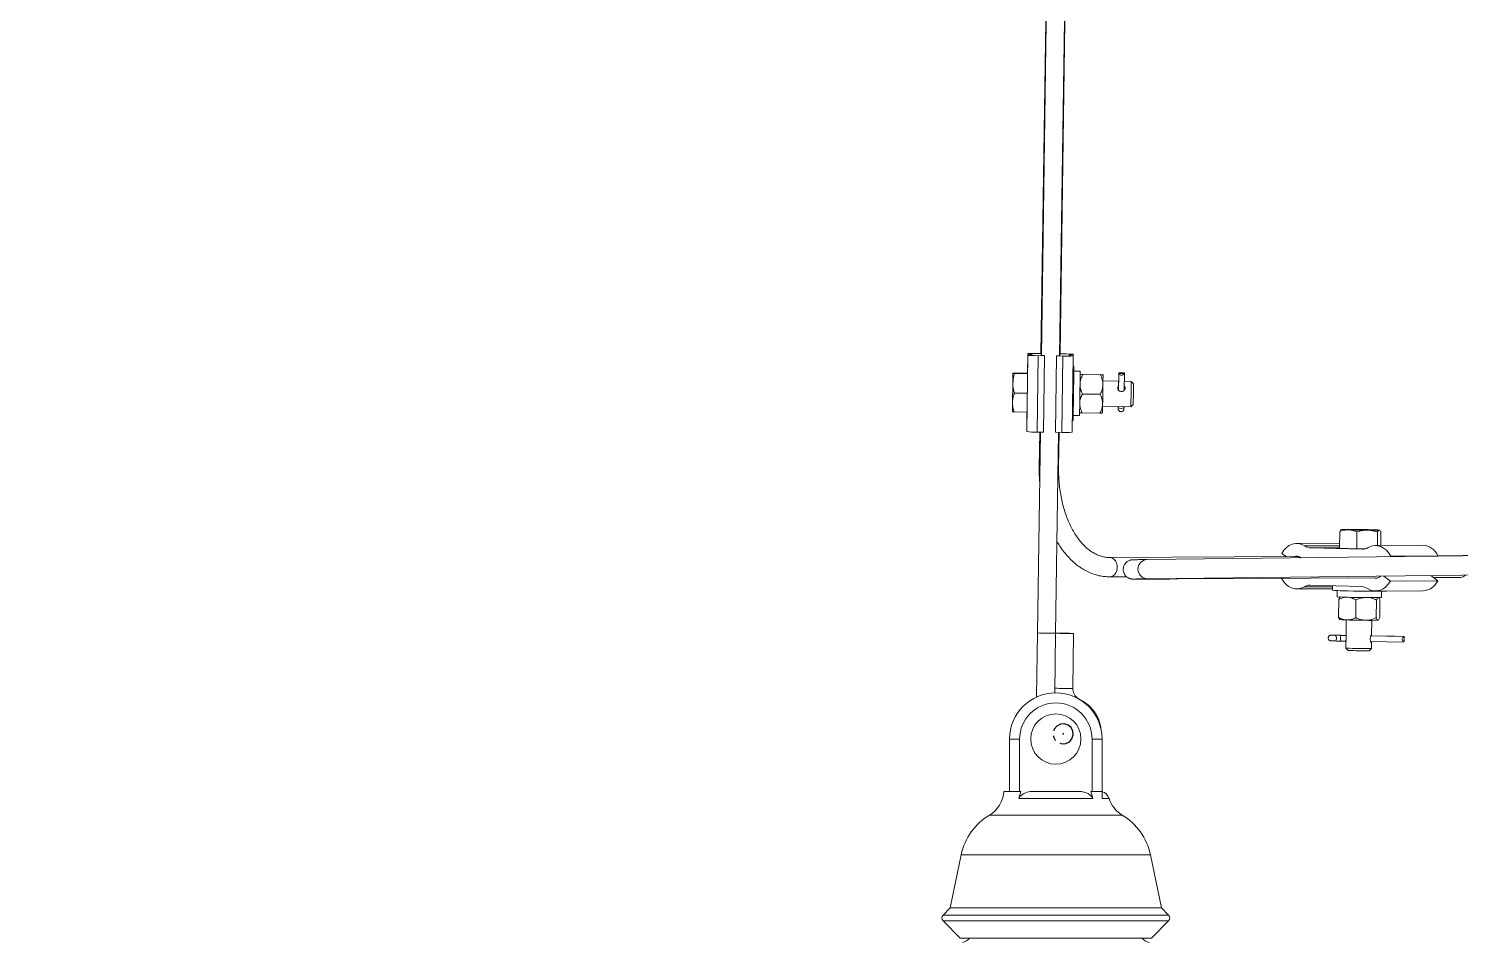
# Model space of a CAD drawing. Header units: millimetres. Extents: x 1587714 to 3094800, y -694377 to -413614.
# Drawn here: x 2304201 to 2304913, y -551192 to -550737 of the extents above; entities that cross this region are included whole.
import ezdxf

# ---------------------------------------------------------------- set-up
doc = ezdxf.new("R2010")
doc.units = ezdxf.units.MM
doc.linetypes.add('CENTERX2', pattern=[20.32, 12.7, -2.54, 2.54, -2.54])

# ---------------------------------------------------------------- blocks, each defined once
blk = doc.blocks.new('poste ALINEACIÓN vista 1')
at = {"color": 7, "linetype": 'Continuous', "lineweight": 15}
for p, q in [((-511.9054, 8357.4942), (-519.29, 7846.4745)), ((-511.5941, 8357.498), (-518.9902, 7845.682)), ((-509.9911, 7845.5523), (-502.595, 8357.3684)), ((-509.691, 7846.3353), (-502.3064, 8357.3569)), ((-525.789, 7845.8146), (-526.338, 7807.8231)), ((-525.789, 7846.5899), (-525.9295, 7836.8663)), ((-523.7892, 7845.9204), (-523.7892, 7846.4259)), ((-521.1986, 7807.6018), (-520.6496, 7845.5933)), ((-520.6496, 7846.6624), (-519.2881, 7846.6061)), ((-517.4899, 7845.6324), (-520.6496, 7845.5933)), ((-518.0389, 7807.6409), (-517.4899, 7845.6324)), ((-512.0395, 7807.5541), (-511.4905, 7845.5456)), ((-508.3308, 7845.415), (-511.4905, 7845.5456)), ((-509.689, 7846.4679), (-508.3308, 7846.485)), ((-508.8798, 7807.4235), (-508.3308, 7845.415)), ((-505.1912, 7846.157), (-505.1912, 7845.6515)), ((-503.7404, 7807.496), (-503.1914, 7845.4875)), ((-502.8581, 7840.3596), (-503.2653, 7840.3662)), ((-503.2025, 7845.4961), (-503.1914, 7846.2638)), ((-525.9223, 7836.5878), (-532.3209, 7836.6803)), ((-525.9183, 7836.8663), (-532.3193, 7836.9588)), ((-499.7188, 7837.8628), (-502.8917, 7837.9086)), ((-499.7379, 7836.3551), (-499.7394, 7836.3532)), ((-489.6333, 7836.0633), (-498.4715, 7836.1911)), ((-480.6017, 7832.8999), (-488.4069, 7833.0134)), ((-488.3848, 7836.1911), (-488.3626, 7836.1844)), ((-488.3626, 7836.1872), (-488.3651, 7836.1911)), ((-480.5633, 7835.4872), (-480.6672, 7828.4949)), ((-480.5407, 7836.9912), (-480.667, 7828.4949)), ((-480.3098, 7837.0579), (-477.9146, 7837.0236)), ((-477.9505, 7836.7594), (-480.2809, 7836.7938)), ((-477.8118, 7828.451), (-477.6855, 7836.9502)), ((-474.3405, 7832.8093), (-477.7463, 7832.8589)), ((-473.1941, 7831.6296), (-474.3405, 7832.8093)), ((-526.0619, 7826.928), (-532.4593, 7827.0205)), ((-489.7716, 7826.4035), (-498.6099, 7826.5313)), ((-488.5904, 7820.3143), (-474.5239, 7820.1112)), ((-480.7899, 7819.9071), (-480.7856, 7820.2018)), ((-477.9431, 7819.8661), (-477.9388, 7820.1607)), ((-474.5239, 7820.1112), (-473.3439, 7821.2575)), ((-526.1975, 7817.5458), (-532.5961, 7817.6383)), ((-526.2087, 7817.5458), (-526.338, 7808.5984)), ((-503.6552, 7813.3935), (-503.2478, 7813.3878)), ((-503.2106, 7815.8387), (-500.0376, 7815.7929)), ((-500.0146, 7817.3026), (-500.0133, 7817.3007)), ((-489.9085, 7817.0222), (-498.7468, 7817.149)), ((-488.6406, 7817.1366), (-488.6378, 7817.1395)), ((-526.3269, 7808.5908), (-526.338, 7808.5984)), ((-518.0389, 7807.6409), (-521.1986, 7807.6018)), ((-519.5402, 7807.6218), (-520.9835, 7707.7473)), ((-519.8515, 7807.618), (-520.1009, 7790.3584)), ((-508.8798, 7807.4235), (-512.0395, 7807.5541)), ((-511.9844, 7707.6167), (-510.5411, 7807.4921)), ((-510.5019, 7790.2192), (-510.2525, 7807.4807)), ((-370.7938, 7749.8664), (-370.6725, 7758.2587)), ((-369.9228, 7759.1647), (-370.0016, 7759.1208)), ((-362.2314, 7749.6356), (-362.1101, 7758.0279)), ((-351.9496, 7751.2015), (-351.8522, 7757.9421)), ((-350.9922, 7758.8643), (-350.7295, 7758.6745)), ((-350.7241, 7758.7956), (-350.8817, 7758.8891)), ((-350.2561, 7751.2101), (-350.1567, 7758.0861)), ((-196.6291, 7747.3725), (-466.4971, 7744.2425)), ((-399.4061, 7747.301), (-397.3497, 7745.7169)), ((-370.7578, 7752.3555), (-392.1209, 7752.2439)), ((-359.5369, 7749.3771), (-385.0876, 7750.059)), ((-362.2314, 7749.6356), (-370.7938, 7749.8664)), ((-357.8577, 7749.5984), (-362.2314, 7749.6356)), ((-329.3371, 7751.3188), (-352.8898, 7751.1967)), ((-392.0871, 7745.7446), (-485.0583, 7745.2611)), ((-484.964, 7745.2601), (-485.0583, 7745.2611)), ((-390.9884, 7745.7503), (-392.0871, 7745.7446)), ((-391.9928, 7745.7427), (-392.0871, 7745.7446)), ((-390.2871, 7745.3974), (-389.8562, 7745.1314)), ((-345.6112, 7745.6445), (-345.3092, 7745.8571)), ((-345.3092, 7745.8571), (-321.7564, 7745.9792)), ((-321.8399, 7745.9201), (-321.7564, 7745.9792)), ((-313.258, 7746.1537), (-321.821, 7746.1089)), ((-485.0084, 7735.6614), (-476.6693, 7735.7043)), ((-466.3858, 7734.6429), (-196.5177, 7737.7738)), ((-451.9755, 7734.5809), (-351.7075, 7735.1025)), ((-345.4871, 7733.5395), (-348.6912, 7736.0085)), ((-345.4871, 7733.5395), (-321.9344, 7733.6615)), ((-321.9344, 7733.6615), (-325.3313, 7736.2794)), ((-323.9908, 7735.2465), (-310.6592, 7735.3152)), ((-392.0034, 7729.6447), (-374.3143, 7729.7362)), ((-385.3563, 7731.4633), (-359.8056, 7730.7814)), ((-374.2936, 7731.1686), (-374.3255, 7728.9656)), ((-371.9205, 7725.7556), (-371.8763, 7728.8102)), ((-352.7724, 7728.5966), (-329.2197, 7728.7186)), ((-349.8502, 7725.437), (-349.8061, 7728.4917)), ((-347.3535, 7728.5765), (-347.3528, 7728.6252)), ((-371.2893, 7715.577), (-371.1616, 7724.4138)), ((-370.5093, 7725.6526), (-370.541, 7725.6259)), ((-362.7269, 7715.3462), (-362.5992, 7724.183)), ((-352.469, 7715.2594), (-352.3413, 7724.0962)), ((-351.1794, 7725.2988), (-351.2637, 7725.3741)), ((-350.7735, 7715.4034), (-350.6458, 7724.2402)), ((-370.7557, 7714.5184), (-370.5722, 7714.3553)), ((-367.4007, 7714.2018), (-367.5096, 7706.6668)), ((-354.8111, 7706.4694), (-354.702, 7714.0187)), ((-351.5273, 7714.0797), (-351.3941, 7714.1913)), ((-350.7735, 7715.4034), (-351.1869, 7714.4717)), ((-520.9835, 7707.7473), (-521.4436, 7675.9032)), ((-512.4125, 7677.9927), (-511.9844, 7707.6167)), ((-503.3801, 7680.1823), (-502.9856, 7707.4879)), ((-370.0689, 7706.5591), (-370.0615, 7706.5638)), ((-367.5043, 7706.52), (-370.0615, 7706.5638)), ((-367.5045, 7706.5276), (-369.99, 7706.5696)), ((-339.1965, 7706.0431), (-355.1781, 7706.3121)), ((-343.0681, 7706.1156), (-355.1753, 7706.3197)), ((-338.5827, 7703.4291), (-338.549, 7705.7599)), ((-370.1039, 7703.7085), (-370.11, 7703.7123)), ((-370.1039, 7703.7085), (-367.5463, 7703.6656)), ((-367.5552, 7703.5064), (-367.6024, 7700.2457)), ((-367.6016, 7700.2438), (-366.4553, 7699.0641)), ((-356.0843, 7698.9144), (-354.9044, 7700.0607)), ((-355.2311, 7703.4577), (-339.2303, 7703.1878)), ((-354.9037, 7700.0626), (-354.8564, 7703.329)), ((-534.85, 7628.9996), (-534.85, 7654.9996)), ((-529.85, 7654.9996), (-534.85, 7654.9996)), ((-529.85, 7654.9996), (-529.85, 7628.9996)), ((-493.85, 7628.9996), (-493.85, 7654.9996)), ((-493.85, 7654.9996), (-488.85, 7654.9996)), ((-488.85, 7654.9996), (-488.85, 7628.9996)), ((-537.6358, 7628.9996), (-534.85, 7628.9996)), ((-529.85, 7628.9996), (-534.85, 7628.9996)), ((-530.2246, 7625.5091), (-529.256, 7628.9996)), ((-529.85, 7628.9996), (-529.256, 7628.9996)), ((-522.2512, 7628.9996), (-501.4488, 7628.9996)), ((-494.444, 7628.9996), (-493.4755, 7625.5091)), ((-494.444, 7628.9996), (-493.85, 7628.9996)), ((-488.85, 7628.9996), (-493.85, 7628.9996)), ((-493.4755, 7625.5091), (-530.2246, 7625.5091)), ((-558.8715, 7597.4959), (-564.35, 7571)), ((-459.35, 7571), (-464.8284, 7597.4959)), ((-564.35, 7571), (-567.9358, 7567.4142)), ((-564.35, 7571), (-459.35, 7571)), ((-455.7642, 7567.4142), (-459.35, 7571)), ((-567.9358, 7564.5856), (-559.35, 7555.9996)), ((-464.35, 7555.9996), (-455.7642, 7564.5856)), ((-559.35, 7555.9996), (-464.35, 7555.9996))]:
    blk.add_line(p, q, dxfattribs=at)
at = {"color": 8, "linetype": 'Continuous', "lineweight": 15}
for p, q in [((-524.6681, 7845.8737), (-524.6591, 7846.4974)), ((-523.7966, 7845.9147), (-523.7892, 7846.4259)), ((-518.9907, 7845.682), (-518.9897, 7845.7497)), ((-504.3302, 7845.5809), (-504.3212, 7846.2037)), ((-480.6628, 7828.4901), (-480.5367, 7836.9778)), ((-477.8161, 7828.4463), (-477.6899, 7836.9368)), ((-388.0505, 7751.0089), (-370.776, 7751.0985)), ((-385.0876, 7750.059), (-370.7899, 7750.1334)), ((-359.5369, 7749.3771), (-359.1951, 7749.379)), ((-388.3444, 7730.6737), (-374.2997, 7730.7462)), ((-370.0689, 7706.5591), (-367.5042, 7706.5152)), ((-355.18, 7706.3073), (-339.1479, 7706.0374)), ((-375.2422, 7703.7972), (-375.2059, 7703.7934)), ((-370.11, 7703.7123), (-367.546, 7703.6694)), ((-355.2324, 7703.4615), (-339.1891, 7703.1907)), ((-485.4008, 7625.5091), (-488.85, 7625.5091)), ((-544.8976, 7617.1635), (-478.8023, 7617.1635)), ((-558.8715, 7597.4959), (-464.8284, 7597.4959)), ((-567.9358, 7567.4142), (-455.7642, 7567.4142)), ((-567.9358, 7564.5856), (-455.7642, 7564.5856))]:
    blk.add_line(p, q, dxfattribs=at)
at = {"color": 7, "linetype": 'Continuous', "lineweight": 15, "flags": 128}
for points in [[(-524.6591, 7846.4974), (-525.3785, 7846.5375), (-525.7436, 7846.5737), (-525.7423, 7846.6052), (-525.3748, 7846.6309), (-524.653, 7846.65), (-523.6004, 7846.6624), (-522.2513, 7846.6662), (-520.6496, 7846.6624)], [(-520.6496, 7845.5933), (-522.2513, 7845.6353), (-523.6004, 7845.6792), (-524.653, 7845.7211), (-525.3748, 7845.7612), (-525.7423, 7845.7974), (-525.7436, 7845.8289), (-525.3785, 7845.8546), (-524.6591, 7845.8747)], [(-519.2893, 7846.5174), (-519.3486, 7846.5155), (-519.4788, 7846.5041), (-519.4613, 7846.4907), (-519.2967, 7846.4745), (-518.9897, 7846.4583)], [(-518.9897, 7845.7497), (-519.2967, 7845.7421), (-519.4613, 7845.7307), (-519.4788, 7845.7183), (-519.3486, 7845.703), (-519.0745, 7845.6858), (-518.6646, 7845.6687), (-518.1312, 7845.6506), (-517.4899, 7845.6324)], [(-511.4905, 7845.5456), (-510.8492, 7845.5447), (-510.3157, 7845.5476), (-509.9059, 7845.5533), (-509.6318, 7845.5628), (-509.5015, 7845.5733), (-509.519, 7845.5876), (-509.6836, 7845.6029), (-509.9906, 7845.62)], [(-509.9906, 7846.3277), (-509.6836, 7846.3362), (-509.519, 7846.3467), (-509.5015, 7846.3601), (-509.6318, 7846.3744), (-509.6904, 7846.3792)], [(-508.3308, 7846.485), (-506.7291, 7846.4421), (-505.3799, 7846.3992), (-504.3274, 7846.3563), (-503.6056, 7846.3162), (-503.238, 7846.28), (-503.2368, 7846.2485), (-503.6018, 7846.2228), (-504.3212, 7846.2037)], [(-504.3212, 7845.58), (-503.6018, 7845.5409), (-503.2368, 7845.5037), (-503.238, 7845.4722), (-503.6056, 7845.4465), (-504.3274, 7845.4274), (-505.3799, 7845.4159), (-506.7291, 7845.4112), (-508.3308, 7845.415)], [(-502.8581, 7840.3596), (-502.8581, 7840.3586), (-502.8607, 7840.1402), (-502.8686, 7839.5594), (-502.8815, 7838.6334), (-502.8991, 7837.386), (-502.9209, 7835.8525), (-502.9463, 7834.0739), (-502.9746, 7832.0988), (-503.005, 7829.9817), (-503.0368, 7827.7787), (-503.069, 7825.5519), (-503.1007, 7823.3613), (-503.1312, 7821.2661), (-503.1595, 7819.3234), (-503.1849, 7817.5868), (-503.2067, 7816.1048), (-503.2243, 7814.9155), (-503.2372, 7814.0525), (-503.2451, 7813.5394), (-503.2478, 7813.3878)], [(-533.1707, 7836.8319), (-533.1721, 7836.7194), (-533.1758, 7836.4447), (-533.1817, 7836.0146), (-533.1898, 7835.4357), (-533.2, 7834.7176), (-533.212, 7833.8727), (-533.2256, 7832.9152), (-533.2407, 7831.8623)], [(-533.2384, 7832.28), (-533.2235, 7833.2986), (-533.2101, 7834.2141), (-533.1984, 7835.0114), (-533.1885, 7835.677), (-533.1807, 7836.1996), (-533.1751, 7836.5697), (-533.1717, 7836.7823), (-533.1707, 7836.8319)], [(-499.7188, 7837.8628), (-499.7193, 7837.8152), (-499.724, 7837.4537), (-499.7338, 7836.748), (-499.7483, 7835.7209), (-499.767, 7834.4067), (-499.7892, 7832.8465), (-499.8143, 7831.0908), (-499.8416, 7829.1978), (-499.87, 7827.2284), (-499.8986, 7825.2457), (-499.9266, 7823.3136), (-499.9531, 7821.4959), (-499.9771, 7819.8508), (-499.9979, 7818.4317), (-500.0149, 7817.2845), (-500.0274, 7816.4462), (-500.0351, 7815.9436), (-500.0376, 7815.7929)], [(-488.4326, 7831.2148), (-488.4175, 7832.2686), (-488.4039, 7833.2251), (-488.3919, 7834.0701), (-488.3817, 7834.7882), (-488.3736, 7835.368), (-488.3676, 7835.7981), (-488.3639, 7836.0718), (-488.3626, 7836.1844)], [(-474.5239, 7820.1112), (-474.5229, 7820.1693), (-474.5169, 7820.5584), (-474.5061, 7821.2899), (-474.4909, 7822.3218), (-474.4724, 7823.594), (-474.4514, 7825.0331), (-474.4294, 7826.5551), (-474.4076, 7828.0715), (-474.3871, 7829.4944), (-474.3693, 7830.7418), (-474.3552, 7831.7393), (-474.3455, 7832.4298), (-474.3408, 7832.774), (-474.3405, 7832.8093)], [(-533.2407, 7831.8623), (-533.2569, 7830.7313), (-533.274, 7829.542), (-533.2917, 7828.3147), (-533.3097, 7827.0701), (-533.3277, 7825.8294), (-533.3452, 7824.6135), (-533.3622, 7823.4442), (-533.3783, 7822.3418)], [(-533.376, 7822.7595), (-533.3597, 7823.8906), (-533.3427, 7825.0798), (-533.325, 7826.3072), (-533.307, 7827.5517), (-533.289, 7828.7925), (-533.2714, 7830.0084), (-533.2545, 7831.1776), (-533.2384, 7832.28)], [(-488.5702, 7821.6943), (-488.5541, 7822.7977), (-488.5371, 7823.9669), (-488.5195, 7825.1818), (-488.5016, 7826.4226), (-488.4836, 7827.6671), (-488.4659, 7828.8945), (-488.4488, 7830.0847), (-488.4326, 7831.2148)], [(-473.3439, 7821.2575), (-473.3416, 7821.4015), (-473.3343, 7821.8879), (-473.3225, 7822.6851), (-473.3071, 7823.738), (-473.2891, 7824.9749), (-473.2697, 7826.3119), (-473.2503, 7827.6585), (-473.2322, 7828.9222), (-473.2165, 7830.017), (-473.2045, 7830.8676), (-473.1968, 7831.417), (-473.1941, 7831.6277), (-473.1941, 7831.6296)], [(-533.376, 7822.7595), (-533.391, 7821.7067), (-533.4047, 7820.7492), (-533.4167, 7819.9042), (-533.4268, 7819.1861), (-533.4349, 7818.6072), (-533.4409, 7818.1771), (-533.4446, 7817.9034), (-533.446, 7817.7899)], [(-533.3783, 7822.3418), (-533.3932, 7821.3233), (-533.4066, 7820.4077), (-533.4183, 7819.6105), (-533.4282, 7818.9448), (-533.436, 7818.4222), (-533.4416, 7818.0522), (-533.445, 7817.8405), (-533.446, 7817.7899)], [(-488.6378, 7817.1424), (-488.6368, 7817.1929), (-488.6335, 7817.4046), (-488.6279, 7817.7756), (-488.6201, 7818.2973), (-488.6102, 7818.9629), (-488.5985, 7819.7612), (-488.5851, 7820.6767), (-488.5702, 7821.6943)], [(-477.9573, 7818.9105), (-477.9557, 7819.0087), (-477.9508, 7819.3444), (-477.9431, 7819.8661)], [(-369.8124, 7759.1819), (-369.9236, 7759.1637), (-369.8718, 7759.1437), (-369.6581, 7759.1218), (-369.2859, 7759.0979), (-368.7617, 7759.0731), (-368.0946, 7759.0474), (-367.2958, 7759.0207), (-366.379, 7758.994)], [(-356.9688, 7758.8357), (-358.1578, 7758.8471), (-359.3851, 7758.8614), (-360.6298, 7758.8786), (-361.8707, 7758.8986), (-363.0864, 7758.9196), (-364.2562, 7758.9434), (-365.36, 7758.9682), (-366.379, 7758.994)], [(-363.8358, 7759.2105), (-362.6468, 7759.199), (-361.4195, 7759.1847), (-360.1748, 7759.1676), (-358.9339, 7759.1475), (-357.7182, 7759.1256), (-356.5484, 7759.1027), (-355.4446, 7759.0779), (-354.4256, 7759.0522)], [(-354.4256, 7759.0522), (-353.5088, 7759.0255), (-352.7101, 7758.9988), (-352.0429, 7758.973), (-351.5187, 7758.9482), (-351.1465, 7758.9244), (-350.9328, 7758.9024), (-350.881, 7758.8824), (-350.9922, 7758.8643)], [(-388.0505, 7751.0089), (-389.5368, 7751.768), (-391.1052, 7752.1752), (-392.7048, 7752.2162), (-394.2835, 7751.891), (-395.7899, 7751.2091), (-397.1749, 7750.1935), (-398.3935, 7748.8765), (-399.4061, 7747.301)], [(-345.3092, 7745.8571), (-346.2754, 7747.485), (-347.455, 7748.866), (-348.8097, 7749.9551), (-350.2952, 7750.7161), (-351.8632, 7751.1262), (-353.4628, 7751.17), (-355.0418, 7750.8467), (-356.5489, 7750.1677)], [(-390.223, 7745.1276), (-390.9792, 7745.5376), (-391.9928, 7745.7427)], [(-399.5841, 7734.9843), (-398.6178, 7733.3564), (-397.4382, 7731.9754), (-396.0835, 7730.8863), (-394.598, 7730.1244), (-393.0299, 7729.7152), (-391.4304, 7729.6714), (-389.8514, 7729.9937), (-388.3444, 7730.6737)], [(-356.8427, 7729.8316), (-355.3565, 7729.0725), (-353.788, 7728.6662), (-352.1884, 7728.6242), (-350.6097, 7728.9494), (-349.1033, 7729.6313), (-347.7183, 7730.647), (-346.4997, 7731.964), (-345.4871, 7733.5395)], [(-367.0264, 7714.1913), (-366.0074, 7714.1656), (-364.9036, 7714.1408), (-363.7338, 7714.1169), (-362.5181, 7714.096), (-361.2772, 7714.0759), (-360.0325, 7714.0588), (-358.8052, 7714.0445), (-357.6163, 7714.033)], [(-351.6396, 7714.0616), (-351.5284, 7714.0788), (-351.5273, 7714.0797)], [(-507.4536, 7707.4822), (-506.1872, 7707.467), (-505.026, 7707.4593), (-504.064, 7707.4584), (-503.3792, 7707.4651), (-503.027, 7707.4794), (-503.036, 7707.4994), (-503.4053, 7707.5232), (-504.1053, 7707.5499), (-505.079, 7707.5776), (-506.2477, 7707.6024), (-507.5166, 7707.6234), (-508.7829, 7707.6386), (-509.9442, 7707.6472), (-510.9062, 7707.6482), (-511.591, 7707.6405), (-511.9432, 7707.6272), (-511.9342, 7707.6072), (-511.5648, 7707.5824), (-510.8649, 7707.5557), (-509.8911, 7707.5289), (-508.7225, 7707.5032), (-507.4536, 7707.4822)]]:
    blk.add_lwpolyline(points, dxfattribs=at)
at = {"color": 8, "linetype": 'Continuous', "lineweight": 15, "flags": 128}
for points in [[(-520.1009, 7790.3584), (-519.986, 7790.3403), (-519.7901, 7790.327)], [(-510.791, 7790.1982), (-510.5887, 7790.2068), (-510.5019, 7790.2192)], [(-485.0071, 7735.6614), (-484.5892, 7735.6929), (-483.5965, 7736.019), (-482.7104, 7736.6751), (-481.9965, 7737.6117), (-481.5079, 7738.7589), (-481.2807, 7740.033), (-481.3318, 7741.3386), (-481.6575, 7742.5793), (-482.2336, 7743.6627), (-483.0173, 7744.5096), (-483.9505, 7745.0551), (-484.964, 7745.2601)], [(-312.3926, 7746.0297), (-312.7062, 7746.1051), (-313.258, 7746.1537)], [(-451.9736, 7734.5809), (-451.1996, 7734.6886), (-450.809, 7734.8241)], [(-375.2008, 7706.6478), (-375.2058, 7706.6449), (-375.0472, 7706.6325), (-374.6585, 7706.6191), (-374.1036, 7706.6067), (-373.4737, 7706.5972), (-372.8722, 7706.5915)], [(-369.99, 7706.5696), (-369.9916, 7706.5696), (-369.9989, 7706.5629)]]:
    blk.add_lwpolyline(points, dxfattribs=at)
at = {"color": 7, "linetype": 'CENTERX2', "flags": 128}
blk.add_lwpolyline([(-503.3975, 7658.9594), (-504.2975, 7660.6936), (-505.7927, 7661.9514), (-507.6555, 7662.5413), (-509.6023, 7662.3734), (-511.3368, 7661.4734), (-512.5949, 7659.9782), (-513.185, 7658.1155), (-513.0174, 7656.1689), (-512.1174, 7654.4347), (-510.6223, 7653.1769), (-508.7594, 7652.587), (-506.8126, 7652.7549), (-505.0781, 7653.6549), (-503.82, 7655.1501), (-503.2299, 7657.0128), (-503.3975, 7658.9594)], dxfattribs=at)
at = {"color": 7, "linetype": 'Continuous', "lineweight": 15}
blk.add_circle((-511.85, 7655), 12.5, dxfattribs=at)
for centre, radius, start, end in [((-524.6412, 7841.3893), 5.1082, 80.3984813, 90.2009527), ((-524.4876, 7850.9038), 5.032, 268.0465117, 277.9778271), ((-504.4909, 7841.2419), 4.9647, 88.0413293, 98.1082781), ((-504.3344, 7850.7459), 5.1659, 260.4534012, 270.1460329), ((-479.3412, 7821.6423), 2.2605, 230.1424968, 308.2069193), ((-521.4116, 7862.4563), 54.8549, 264.8474067, 270.2224526), ((-507.0955, 7863.155), 55.7601, 268.1662908, 273.4496454), ((-366.2188, 7632.7407), 126.4923, 88.920536, 91.6280072), ((-354.5858, 7885.3078), 126.4945, 268.9205603, 271.627983), ((-384.8894, 7755.7733), 5.7178, 236.4366596, 268.0137843), ((-359.4165, 7754.9642), 5.5883, 268.765908, 300.8742974), ((-329.7582, 7742.6701), 8.659, 22.4674979, 87.2125767), ((-392.0683, 7742.7498), 3.1911, 56.0685124, 110.4962285), ((-392.1115, 7742.5468), 3.1979, 53.8059844, 89.5628248), ((-352.8241, 7738.2298), 3.3195, 251.0010598, 317.5317852), ((-329.6513, 7737.1951), 8.4875, 272.9153818, 335.3968997), ((-310.7537, 7738.6573), 3.3435, 271.6196722, 319.9584924), ((-385.4748, 7725.8635), 5.6011, 88.7877142, 120.8183079), ((-369.3978, 7779.8918), 51.164, 264.4731715, 270.2225316), ((-357.0482, 7991.4692), 266.1295, 266.7964251, 271.5498586), ((-355.7282, 8095.7442), 367.2631, 267.897977, 271.3066345), ((-360.0006, 7725.0773), 5.7075, 56.4074142, 88.0423596), ((-366.6415, 7760.9179), 46.7281, 265.174643, 269.5280533), ((-355.2333, 7840.507), 126.4964, 268.9205644, 271.6279733), ((-516.7401, 7773.8575), 66.2462, 266.3273881, 270.2488028), ((-514.2885, 7773.3036), 65.7274, 268.1133673, 272.0089289), ((-374.4706, 7646.8713), 59.7842, 88.1075922, 90.6624645), ((-374.1706, 7705.1866), 1.913, 311.0879366, 47.2566472), ((-374.9423, 7406.4131), 300.1856, 89.0697697, 89.6048837), ((-366.8445, 7899.6049), 193.0647, 268.3224425, 269.0682798), ((-365.2778, 7705.0662), 5.0183, 162.6932798, 195.651304), ((-372.9067, 7758.1143), 54.3695, 267.5762977, 269.9929216), ((-374.5586, 7440.2953), 263.4546, 89.0324665, 89.6421869), ((-359.1575, 7845.4801), 145.4797, 266.6722094, 271.6755844), ((-359.4411, 7825.6562), 126.7863, 266.8286009, 271.5171522), ((-511.85, 7655), 23, 0, 180), ((-511.85, 7655), 18, 0, 180), ((-552.6, 7630.0352), 15, 300.89653, 356.0427695), ((-490.1677, 7624), 5, 17.5632746, 74.6109601), ((-471.1, 7630.0352), 15, 197.5632746, 239.10347), ((-529.493, 7591.4209), 30, 120.89653, 168.3175809), ((-494.207, 7591.4209), 30, 11.6824191, 59.10347), ((-566.5216, 7566), 2, 135, 225), ((-457.1784, 7566), 2, 315, 45), ((-559.4662, 7560.3054), 6.5003, 280.6572211, 318.5217135), ((-464.2338, 7560.3054), 6.5003, 221.4782865, 259.3427789)]:
    blk.add_arc(centre, radius, start, end, dxfattribs=at)
at = {"color": 8, "linetype": 'Continuous', "lineweight": 15}
for centre, radius, start, end in [((-466.189, 7739.4456), 4.8068, 93.67573, 267.653295), ((-372.5282, 7706.4878), 0.1389, 76.7393279, 132.2803867), ((-508.1144, 7747.1379), 66.9619, 266.3483553, 270.2277906), ((-505.6977, 7745.4037), 65.2625, 268.1116895, 272.035064)]:
    blk.add_arc(centre, radius, start, end, dxfattribs=at)
at = {"color": 7, "linetype": 'Continuous', "lineweight": 15}
for centre, major_axis, ratio, start_param, end_param in [((-480.3107, 7836.9877), (0.23, -0.0033), 0.3073183, 1.57117447, 3.33329992), ((-479.1122, 7837.0417), (1.4498, -0.0211), 0.3073183, 3.33329992, 3.77933843), ((-479.0943, 7838.2464), (0.0362, 2.47), 0.58697641, 2.20828638, 4.07514376), ((-479.1122, 7837.0417), (1.4498, -0.0211), 0.3073183, 5.64619581, 6.09223432), ((-477.9155, 7836.9531), (0.23, -0.0033), 0.3073183, 6.09223432, 7.85435978), ((-343.0763, 7705.8855), (0.307, 0.0021), 0.74900741, 1.36351663, 1.7915098), ((-336.9608, 7704.581), (2.6972, -0.0161), 0.53750649, 2.20361056, 4.07046794), ((-339.1961, 7705.8128), (0.2251, -0.0736), 0.96847107, 1.67225807, 1.87928913), ((-339.4515, 7704.623), (1.4189, -0.4643), 0.96847107, 1.22621956, 1.67225807), ((-339.4515, 7704.623), (1.4189, -0.4643), 0.96847107, 5.19650897, 5.64254749)]:
    blk.add_ellipse(centre, major_axis=major_axis, ratio=ratio, start_param=start_param, end_param=end_param, dxfattribs=at)
for points, knots in [([(-533.2407, 7831.8623), (-533.1202, 7833.1211), (-532.9639, 7834.7547), (-532.4409, 7836.321), (-532.3209, 7836.6803)], [0, 0, 0, 0, 0.770601844, 1, 1, 1, 1]), ([(-533.1707, 7836.8319), (-533.1697, 7836.8351), (-533.162, 7836.8592), (-532.9757, 7836.9043), (-532.5395, 7836.9405), (-532.3193, 7836.9588)], [0, 0, 0, 0, 0.07008999, 0.53078569, 1, 1, 1, 1]), ([(-532.3209, 7836.6803), (-532.5585, 7836.7064), (-533.0381, 7836.7591), (-533.1262, 7836.8075), (-533.1707, 7836.8319)], [0, 0, 0, 0, 0.49545756, 1, 1, 1, 1]), ([(-498.4715, 7836.1911), (-498.8159, 7835.4453), (-499.5172, 7833.9263), (-499.7955, 7832.2577), (-499.8102, 7831.4023), (-499.8106, 7831.3798)], [0, 0, 0, 0, 0.48426314, 0.98639169, 1, 1, 1, 1]), ([(-499.7406, 7836.3494), (-499.7393, 7836.3459), (-499.7306, 7836.3229), (-499.5222, 7836.2831), (-499.0146, 7836.2322), (-498.6058, 7836.2012), (-498.4715, 7836.1911)], [0, 0, 0, 0, 0.06653731, 0.4352823, 0.81455139, 1, 1, 1, 1]), ([(-488.3626, 7836.1844), (-488.364, 7836.1812), (-488.3729, 7836.1603), (-488.5817, 7836.125), (-489.0898, 7836.0885), (-489.4989, 7836.0695), (-489.6333, 7836.0633)], [0, 0, 0, 0, 0.06653349, 0.43528028, 0.81454933, 1, 1, 1, 1]), ([(-489.6333, 7836.0633), (-489.3105, 7835.3072), (-488.6533, 7833.7677), (-488.4222, 7832.0958), (-488.4323, 7831.2377), (-488.4326, 7831.2148)], [0, 0, 0, 0, 0.48433971, 0.98624624, 1, 1, 1, 1]), ([(-533.3783, 7822.3418), (-533.3757, 7822.4531), (-533.3558, 7823.2952), (-533.1466, 7824.8798), (-532.6898, 7826.3026), (-532.4593, 7827.0205)], [0, 0, 0, 0, 0.07013044, 0.530781, 1, 1, 1, 1]), ([(-532.4593, 7827.0205), (-532.7846, 7828.2259), (-533.2161, 7829.825), (-533.2358, 7831.4598), (-533.2407, 7831.8623)], [0, 0, 0, 0, 0.75377399, 1, 1, 1, 1]), ([(-498.6099, 7826.5313), (-498.9541, 7825.8064), (-499.655, 7824.3303), (-499.9333, 7822.7145), (-499.9478, 7821.8805), (-499.9482, 7821.8583)], [0, 0, 0, 0, 0.48433058, 0.98624005, 1, 1, 1, 1]), ([(-499.8106, 7831.3798), (-499.7719, 7830.703), (-499.6932, 7829.325), (-499.1468, 7827.7159), (-498.7309, 7826.7982), (-498.6099, 7826.5313)], [0, 0, 0, 0, 0.40628116, 0.82730901, 1, 1, 1, 1]), ([(-488.4326, 7831.2148), (-488.4906, 7830.5397), (-488.6089, 7829.1649), (-489.2011, 7827.5723), (-489.6431, 7826.6668), (-489.7716, 7826.4035)], [0, 0, 0, 0, 0.40618436, 0.82728359, 1, 1, 1, 1]), ([(-489.7716, 7826.4035), (-489.4487, 7825.6695), (-488.7909, 7824.1746), (-488.5605, 7822.5468), (-488.5699, 7821.7162), (-488.5702, 7821.6943)], [0, 0, 0, 0, 0.484336554, 0.986383793, 1, 1, 1, 1]), ([(-479.2489, 7827.7825), (-479.4542, 7827.806), (-479.8646, 7827.853), (-480.4106, 7828.1724), (-480.8351, 7828.6288), (-481.0848, 7829.1854), (-481.1195, 7829.7481), (-480.9721, 7830.2379), (-480.7426, 7830.472), (-480.6362, 7830.5806)], [0, 0, 0, 0, 0.14432338, 0.28848081, 0.43657881, 0.58764786, 0.73446862, 0.87681287, 1, 1, 1, 1]), ([(-477.781, 7830.5405), (-477.6711, 7830.4186), (-477.4377, 7830.1598), (-477.3177, 7829.6422), (-477.39, 7829.0857), (-477.6599, 7828.5586), (-478.0979, 7828.1205), (-478.6529, 7827.8293), (-479.0586, 7827.7975), (-479.2489, 7827.7825)], [0, 0, 0, 0, 0.13294071, 0.28230681, 0.42618662, 0.56848917, 0.71544329, 0.86646499, 1, 1, 1, 1]), ([(-532.5961, 7817.6383), (-532.8227, 7818.4035), (-533.2802, 7819.948), (-533.3454, 7821.539), (-533.3783, 7822.3418)], [0, 0, 0, 0, 0.49540495, 1, 1, 1, 1]), ([(-499.9482, 7821.8583), (-499.9095, 7821.201), (-499.8307, 7819.8628), (-499.2834, 7818.3007), (-498.8678, 7817.4087), (-498.7468, 7817.149)], [0, 0, 0, 0, 0.40627426, 0.8271537, 1, 1, 1, 1]), ([(-488.5702, 7821.6943), (-488.6281, 7821.0384), (-488.7459, 7819.7029), (-489.3382, 7818.157), (-489.7799, 7817.278), (-489.9085, 7817.0222)], [0, 0, 0, 0, 0.40631786, 0.82726042, 1, 1, 1, 1]), ([(-480.8127, 7820.2018), (-480.8141, 7820.105), (-480.8178, 7819.8496), (-480.8225, 7819.5164), (-480.8256, 7819.3091), (-480.8262, 7819.2391), (-480.8267, 7819.2291), (-480.8266, 7819.2175), (-480.8267, 7819.2107), (-480.8267, 7819.199), (-480.8257, 7819.1089), (-480.8103, 7818.956), (-480.7392, 7818.6758), (-480.5726, 7818.3481), (-480.2488, 7818.0159), (-479.8029, 7817.7885), (-479.2835, 7817.7275), (-478.805, 7817.8466), (-478.4431, 7818.0751), (-478.2053, 7818.3328), (-478.0594, 7818.5839), (-477.9838, 7818.7838), (-477.9619, 7818.8979), (-477.9547, 7818.9353)], [0, 0, 0, 0, 0.049741048, 0.13119815, 0.21275656, 0.253870879, 0.275216504, 0.278908339, 0.280935953, 0.282750814, 0.287126756, 0.325185692, 0.36127873, 0.431987625, 0.508140186, 0.591583436, 0.679678721, 0.766234434, 0.83502367, 0.892889619, 0.941400464, 0.980816053, 1, 1, 1, 1]), ([(-480.7921, 7820.0959), (-480.7929, 7820.0353), (-480.7965, 7819.786), (-480.8017, 7819.4206), (-480.8065, 7819.0805), (-480.8076, 7819.0123), (-480.8076, 7818.9938), (-480.8076, 7818.9934)], [0, 0, 0, 0, 0.09613425, 0.39560942, 0.69511688, 0.99479133, 1, 1, 1, 1]), ([(-480.7939, 7819.9242), (-480.7954, 7819.8188), (-480.7994, 7819.5452), (-480.8044, 7819.2008), (-480.8068, 7819.0389), (-480.8074, 7819.0038), (-480.8076, 7818.9972), (-480.8075, 7818.9988), (-480.8075, 7818.9992)], [0, 0, 0, 0, 0.20485598, 0.53188655, 0.86330315, 0.94652801, 0.98605093, 1, 1, 1, 1]), ([(-477.9524, 7818.9563), (-477.9524, 7818.9563), (-477.9524, 7818.9562), (-477.9523, 7818.9709), (-477.9521, 7818.9866), (-477.951, 7819.0635), (-477.9509, 7819.0707)], [0, 0, 0, 0, 0.00331043, 0.18251001, 0.92367091, 1, 1, 1, 1]), ([(-533.446, 7817.7899), (-533.445, 7817.7868), (-533.4374, 7817.7628), (-533.2519, 7817.7115), (-532.816, 7817.6628), (-532.5961, 7817.6383)], [0, 0, 0, 0, 0.07008971, 0.53078396, 1, 1, 1, 1]), ([(-500.0118, 7817.3007), (-500.0111, 7817.2997), (-500.0003, 7817.2846), (-499.795, 7817.2384), (-499.29, 7817.1905), (-498.8811, 7817.1593), (-498.7468, 7817.149)], [0, 0, 0, 0, 0.02558385, 0.41051381, 0.8064195, 1, 1, 1, 1]), ([(-488.6378, 7817.1424), (-488.6392, 7817.1392), (-488.6481, 7817.1183), (-488.8569, 7817.0826), (-489.3651, 7817.0476), (-489.7741, 7817.0285), (-489.9085, 7817.0222)], [0, 0, 0, 0, 0.06653378, 0.43528216, 0.81455244, 1, 1, 1, 1]), ([(-520.1009, 7790.3584), (-520.1045, 7789.6207), (-520.1148, 7787.4963), (-520.0574, 7785.1204), (-519.914, 7783.5061), (-519.8922, 7783.2612)], [0, 0, 0, 0, 0.310946976, 0.895459714, 1, 1, 1, 1]), ([(-485.0583, 7745.2611), (-485.382, 7745.266), (-486.4163, 7745.2818), (-488.152, 7745.5288), (-490.2551, 7746.129), (-492.3202, 7747.0418), (-494.3273, 7748.2473), (-496.2651, 7749.7315), (-498.1246, 7751.4864), (-499.8984, 7753.5003), (-501.5749, 7755.7666), (-503.1434, 7758.2715), (-504.5901, 7761.0023), (-505.9041, 7763.9402), (-507.0722, 7767.0677), (-508.0849, 7770.3628), (-508.9326, 7773.803), (-509.6072, 7777.3641), (-510.1032, 7781.0209), (-510.4129, 7784.7468), (-510.5202, 7787.8249), (-510.5062, 7789.6516), (-510.5019, 7790.2192)], [0, 0, 0, 0, 0.026169653, 0.083631655, 0.14067225, 0.196500818, 0.250936015, 0.304205318, 0.356655778, 0.408579979, 0.460215255, 0.5117101, 0.563172333, 0.614632888, 0.666149922, 0.717733657, 0.769387586, 0.821114137, 0.872900339, 0.924742293, 0.976616657, 1, 1, 1, 1]), ([(-369.9998, 7759.1161), (-370.0082, 7759.1133), (-370.2331, 7759.04), (-370.4569, 7758.642), (-370.6725, 7758.2587)], [0, 0, 0, 0, 0.03700997, 1, 1, 1, 1]), ([(-370.6725, 7758.2587), (-369.9738, 7758.4778), (-368.5635, 7758.9199), (-367.1116, 7758.9692), (-366.379, 7758.994)], [0, 0, 0, 0, 0.49545525, 1, 1, 1, 1]), ([(-366.379, 7758.994), (-366.2775, 7758.9904), (-365.5092, 7758.9632), (-364.0629, 7758.7364), (-362.765, 7758.2655), (-362.1101, 7758.0279)], [0, 0, 0, 0, 0.07008251, 0.53078853, 1, 1, 1, 1]), ([(-362.1101, 7758.0279), (-361.2737, 7758.2586), (-359.5855, 7758.7243), (-357.8463, 7758.7983), (-356.9688, 7758.8357)], [0, 0, 0, 0, 0.49546001, 1, 1, 1, 1]), ([(-356.9688, 7758.8357), (-356.8473, 7758.8337), (-355.9267, 7758.8185), (-354.1937, 7758.6166), (-352.6374, 7758.1683), (-351.8522, 7757.9421)], [0, 0, 0, 0, 0.07009114, 0.53081317, 1, 1, 1, 1]), ([(-351.8522, 7757.9421), (-351.6366, 7758.3026), (-351.3505, 7758.7809), (-351.063, 7758.8478), (-350.9922, 7758.8643)], [0, 0, 0, 0, 0.75369767, 1, 1, 1, 1]), ([(-350.4459, 7758.4695), (-350.4112, 7758.4499), (-350.3116, 7758.3938), (-350.2179, 7758.2075), (-350.1567, 7758.0861)], [0, 0, 0, 0, 0.34816277, 1, 1, 1, 1]), ([(-511.3235, 7753.353), (-510.8316, 7752.5227), (-509.73, 7750.6633), (-507.8241, 7748.0428), (-505.6535, 7745.4667), (-503.3398, 7743.1625), (-500.9032, 7741.1434), (-498.3614, 7739.4238), (-495.7337, 7738.0187), (-493.0423, 7736.9305), (-490.3072, 7736.1719), (-487.6237, 7735.7278), (-485.8528, 7735.6828), (-485.0084, 7735.6614)], [0, 0, 0, 0, 0.07716387, 0.17280444, 0.26829962, 0.36349507, 0.45815743, 0.55207989, 0.645061, 0.73700588, 0.82792433, 0.91796291, 1, 1, 1, 1]), ([(-466.4971, 7744.2425), (-466.8539, 7744.2384), (-467.8899, 7744.2263), (-469.3798, 7744.2079), (-470.864, 7744.1878), (-472.0414, 7744.1697), (-472.9194, 7744.1533), (-473.4109, 7744.1417), (-473.6621, 7744.1308), (-473.8597, 7744.1202), (-474.0908, 7744.099), (-474.4491, 7744.0456), (-474.9681, 7743.9196), (-475.6234, 7743.6701), (-476.3738, 7743.2312), (-477.1084, 7742.578), (-477.7364, 7741.7174), (-478.1769, 7740.6882), (-478.3738, 7739.5112), (-478.2702, 7738.3242), (-477.8975, 7737.2534), (-477.3634, 7736.3918), (-476.7373, 7735.7258), (-476.0777, 7735.2377), (-475.4392, 7734.9093), (-474.8768, 7734.7112), (-474.445, 7734.6125), (-474.1631, 7734.5687), (-473.9556, 7734.5441), (-473.792, 7734.5337), (-473.6422, 7734.5248), (-473.4503, 7734.5202), (-473.1237, 7734.5152), (-472.4707, 7734.5106), (-471.4496, 7734.5092), (-470.101, 7734.5088), (-468.4621, 7734.5116), (-466.5286, 7734.5181), (-464.3037, 7734.5236), (-461.7935, 7734.5349), (-459.0059, 7734.5471), (-456.0008, 7734.5612), (-453.602, 7734.5731), (-452.2412, 7734.5796), (-451.9755, 7734.5809)], [0, 0, 0, 0, 0.02531852, 0.07351631, 0.12175212, 0.17007465, 0.21860175, 0.26775986, 0.29407958, 0.30648664, 0.31349288, 0.31824436, 0.32289164, 0.32907471, 0.33665839, 0.34527438, 0.35420222, 0.36384647, 0.3737868, 0.38457935, 0.39410441, 0.40267396, 0.4104538, 0.41748807, 0.42373113, 0.42902846, 0.43326687, 0.43669113, 0.44044273, 0.44654236, 0.45582681, 0.47227272, 0.50797387, 0.55512498, 0.60523821, 0.65398225, 0.70237619, 0.75064207, 0.79884927, 0.84702541, 0.89518359, 0.94333058, 0.98893523, 1, 1, 1, 1]), ([(-294.3221, 7746.2395), (-295.4842, 7746.2355), (-301.7179, 7746.2141), (-308.0811, 7746.1808), (-313.258, 7746.1537)], [0, 0, 0, 0, 0.186415658, 1, 1, 1, 1]), ([(-473.1972, 7734.5418), (-473.1969, 7734.5421), (-473.1962, 7734.543), (-472.9993, 7734.5478), (-472.5643, 7734.5584), (-471.7763, 7734.5722), (-470.6447, 7734.589), (-469.1805, 7734.6093), (-467.7204, 7734.6273), (-466.7162, 7734.639), (-466.3858, 7734.6429)], [0, 0, 0, 0, 0.03850515, 0.13283527, 0.26597764, 0.42170266, 0.58530409, 0.75131732, 0.91817767, 1, 1, 1, 1]), ([(-371.1616, 7724.4138), (-371.025, 7724.7808), (-370.8086, 7725.3625), (-370.5828, 7725.5187), (-370.4995, 7725.5763)], [0, 0, 0, 0, 0.63101119, 1, 1, 1, 1]), ([(-371.1616, 7724.4138), (-370.7964, 7724.5928), (-369.9324, 7725.0166), (-368.4957, 7725.4924), (-367.4112, 7725.543), (-366.862, 7725.5687)], [0, 0, 0, 0, 0.26548967, 0.62808974, 1, 1, 1, 1]), ([(-366.4532, 7725.5324), (-365.9503, 7725.4591), (-364.8905, 7725.3046), (-363.6129, 7724.752), (-362.8498, 7724.3236), (-362.5992, 7724.183)], [0, 0, 0, 0, 0.37754081, 0.79555565, 1, 1, 1, 1]), ([(-357.4519, 7725.4094), (-358.1705, 7725.3673), (-359.6338, 7725.2815), (-361.3416, 7724.7261), (-362.3158, 7724.3054), (-362.5992, 7724.183)], [0, 0, 0, 0, 0.40628674, 0.82726341, 1, 1, 1, 1]), ([(-352.3413, 7724.0962), (-353.134, 7724.4369), (-354.7481, 7725.1306), (-356.5182, 7725.3982), (-357.4278, 7725.4091), (-357.4519, 7725.4094)], [0, 0, 0, 0, 0.48436822, 0.98632668, 1, 1, 1, 1]), ([(-351.4752, 7725.438), (-351.5946, 7725.3795), (-351.8376, 7725.2603), (-352.1267, 7724.6675), (-352.2929, 7724.2249), (-352.3413, 7724.0962)], [0, 0, 0, 0, 0.40629447, 0.82725954, 1, 1, 1, 1]), ([(-350.6458, 7724.2402), (-350.7718, 7724.5902), (-350.9552, 7725.0996), (-351.1586, 7725.215), (-351.2222, 7725.2511)], [0, 0, 0, 0, 0.68716855, 1, 1, 1, 1]), ([(-371.2893, 7715.577), (-370.9296, 7715.3783), (-370.0786, 7714.9082), (-368.6566, 7714.3563), (-367.5744, 7714.2468), (-367.0264, 7714.1913)], [0, 0, 0, 0, 0.26549326, 0.62807051, 1, 1, 1, 1]), ([(-371.2893, 7715.577), (-371.1632, 7715.227), (-370.9799, 7714.7176), (-370.7765, 7714.6022), (-370.7129, 7714.5661)], [0, 0, 0, 0, 0.68716855, 1, 1, 1, 1]), ([(-367.0264, 7714.1913), (-366.9283, 7714.1902), (-366.2867, 7714.183), (-365.0866, 7714.3584), (-363.7563, 7714.8297), (-362.9814, 7715.2185), (-362.7269, 7715.3462)], [0, 0, 0, 0, 0.06653073, 0.43527235, 0.8145132, 1, 1, 1, 1]), ([(-357.6163, 7714.033), (-358.3335, 7714.0873), (-359.7939, 7714.1978), (-361.4853, 7714.782), (-362.4471, 7715.2191), (-362.7269, 7715.3462)], [0, 0, 0, 0, 0.40628029, 0.82726493, 1, 1, 1, 1]), ([(-352.469, 7715.2594), (-353.2713, 7714.9335), (-354.9051, 7714.2696), (-356.6825, 7714.0194), (-357.5922, 7714.0327), (-357.6163, 7714.033)], [0, 0, 0, 0, 0.4843502, 0.98631724, 1, 1, 1, 1]), ([(-351.6396, 7714.0616), (-351.7576, 7714.1), (-351.9978, 7714.1781), (-352.2705, 7714.7232), (-352.4243, 7715.1386), (-352.469, 7715.2594)], [0, 0, 0, 0, 0.4062974, 0.82726607, 1, 1, 1, 1]), ([(-351.4356, 7714.2409), (-351.4998, 7714.1559), (-351.5681, 7714.0655), (-351.6356, 7714.0618), (-351.6396, 7714.0616)], [0, 0, 0, 0, 0.94117533, 1, 1, 1, 1]), ([(-375.1785, 7706.6497), (-375.2102, 7706.6449), (-375.3215, 7706.6282), (-375.5779, 7706.541), (-375.9168, 7706.3347), (-376.2327, 7705.9619), (-376.412, 7705.4727), (-376.4086, 7704.9576), (-376.246, 7704.5163), (-376.0037, 7704.1979), (-375.7443, 7703.991), (-375.5026, 7703.8708), (-375.3227, 7703.8117), (-375.2403, 7703.7976), (-375.2216, 7703.7944)], [0, 0, 0, 0, 0.02576825, 0.09046699, 0.19505799, 0.31709348, 0.44306071, 0.571866, 0.68885894, 0.78380932, 0.86402493, 0.93099977, 0.98426526, 1, 1, 1, 1]), ([(-372.8959, 7706.5963), (-373.0019, 7706.5972), (-373.2764, 7706.5995), (-373.7835, 7706.605), (-374.3386, 7706.6164), (-374.8022, 7706.6273), (-375.0406, 7706.6384), (-375.1235, 7706.6441), (-375.1217, 7706.644), (-375.1214, 7706.6439)], [0, 0, 0, 0, 0.11954208, 0.30963528, 0.502602, 0.69551093, 0.88731683, 0.98042486, 1, 1, 1, 1]), ([(-367.5073, 7706.6668), (-367.5063, 7706.5639), (-367.5042, 7706.3368), (-367.4721, 7705.8057), (-367.4591, 7705.1828), (-367.4798, 7704.5547), (-367.5194, 7704.0081), (-367.5564, 7703.6406), (-367.5513, 7703.5302), (-367.5501, 7703.5064)], [0, 0, 0, 0, 0.1388529, 0.30631669, 0.47298362, 0.63303919, 0.79094787, 0.95476506, 1, 1, 1, 1]), ([(-355.4785, 7704.8634), (-355.4663, 7705.0694), (-355.4419, 7705.481), (-355.3005, 7706.0342), (-355.1268, 7706.4691), (-354.9593, 7706.7344), (-354.849, 7706.7797), (-354.8073, 7706.6822), (-354.8141, 7706.5184), (-354.8162, 7706.4694)], [0, 0, 0, 0, 0.15408282, 0.3077876, 0.46581606, 0.6268888, 0.78347711, 0.93525511, 1, 1, 1, 1]), ([(-354.8609, 7703.4587), (-354.8591, 7703.3503), (-354.8552, 7703.114), (-354.9104, 7702.9809), (-355.0254, 7703.0382), (-355.1814, 7703.2933), (-355.3412, 7703.7214), (-355.4621, 7704.269), (-355.4733, 7704.6736), (-355.4785, 7704.8634)], [0, 0, 0, 0, 0.1273233, 0.27771457, 0.42249128, 0.5658273, 0.71373757, 0.86572056, 1, 1, 1, 1]), ([(-512.3792, 7680.312), (-512.3798, 7679.8568), (-512.3808, 7679.0293), (-512.2365, 7678.215), (-512.1716, 7677.8487)], [0, 0, 0, 0, 0.55020958, 1, 1, 1, 1]), ([(-499.9798, 7674.6892), (-500.1414, 7674.7725), (-500.7103, 7675.0659), (-501.5872, 7675.7476), (-502.4697, 7676.817), (-503.0796, 7678.0627), (-503.3573, 7679.2147), (-503.3741, 7679.9281), (-503.3801, 7680.1823)], [0, 0, 0, 0, 0.0800727, 0.28183288, 0.4839292, 0.68597134, 0.88810458, 1, 1, 1, 1]), ([(-489.3177, 7659.417), (-489.3228, 7659.5335), (-489.3642, 7660.4659), (-489.7434, 7662.1873), (-490.4678, 7664.5284), (-491.5178, 7666.7515), (-492.8367, 7668.8226), (-494.413, 7670.7076), (-496.2206, 7672.3687), (-498.088, 7673.7086), (-499.3967, 7674.3869), (-499.9798, 7674.6892)], [0, 0, 0, 0, 0.01795581, 0.14381227, 0.26963891, 0.39547033, 0.52133163, 0.64718261, 0.7730142, 0.8988612, 1, 1, 1, 1]), ([(-530.2246, 7625.5091), (-529.937, 7625.9764), (-529.2923, 7627.0241), (-527.3281, 7628.2518), (-524.8827, 7628.9175), (-523.0503, 7628.9747), (-522.2512, 7628.9996)], [0, 0, 0, 0, 0.17817039, 0.3994668, 0.73809648, 1, 1, 1, 1]), ([(-501.4488, 7628.9996), (-500.7409, 7628.9801), (-499.3103, 7628.9406), (-497.2394, 7628.5138), (-495.3412, 7627.6804), (-494.0605, 7626.5977), (-493.6081, 7625.756), (-493.4755, 7625.5091)], [0, 0, 0, 0, 0.23199532, 0.46882977, 0.68768776, 0.90840759, 1, 1, 1, 1]), ([(-488.85, 7625.5091), (-488.85, 7626.4056), (-488.85, 7627.5177), (-488.85, 7628.7589), (-488.85, 7628.9996)], [0, 0, 0, 0, 0.80610623, 1, 1, 1, 1])]:
    blk.add_open_spline(points, degree=3, knots=knots, dxfattribs=at)
at = {"color": 7, "linetype": 'Continuous'}
blk.add_point((-508.2075, 7657.5642), dxfattribs=at)

msp = doc.modelspace()

# ---------------------------------------------------------------- linework, layer by layer
at = {"color": 5}
msp.add_arc((2287950.2483, -149545.2872), 402611.0256, 265.490613782, 272.458942764, dxfattribs=at)

# ---------------------------------------------------------------- block references
msp.add_blockref('poste ALINEACIÓN vista 1', (2305223.6601, -558745.6049))

doc.saveas('drawing.dxf')
